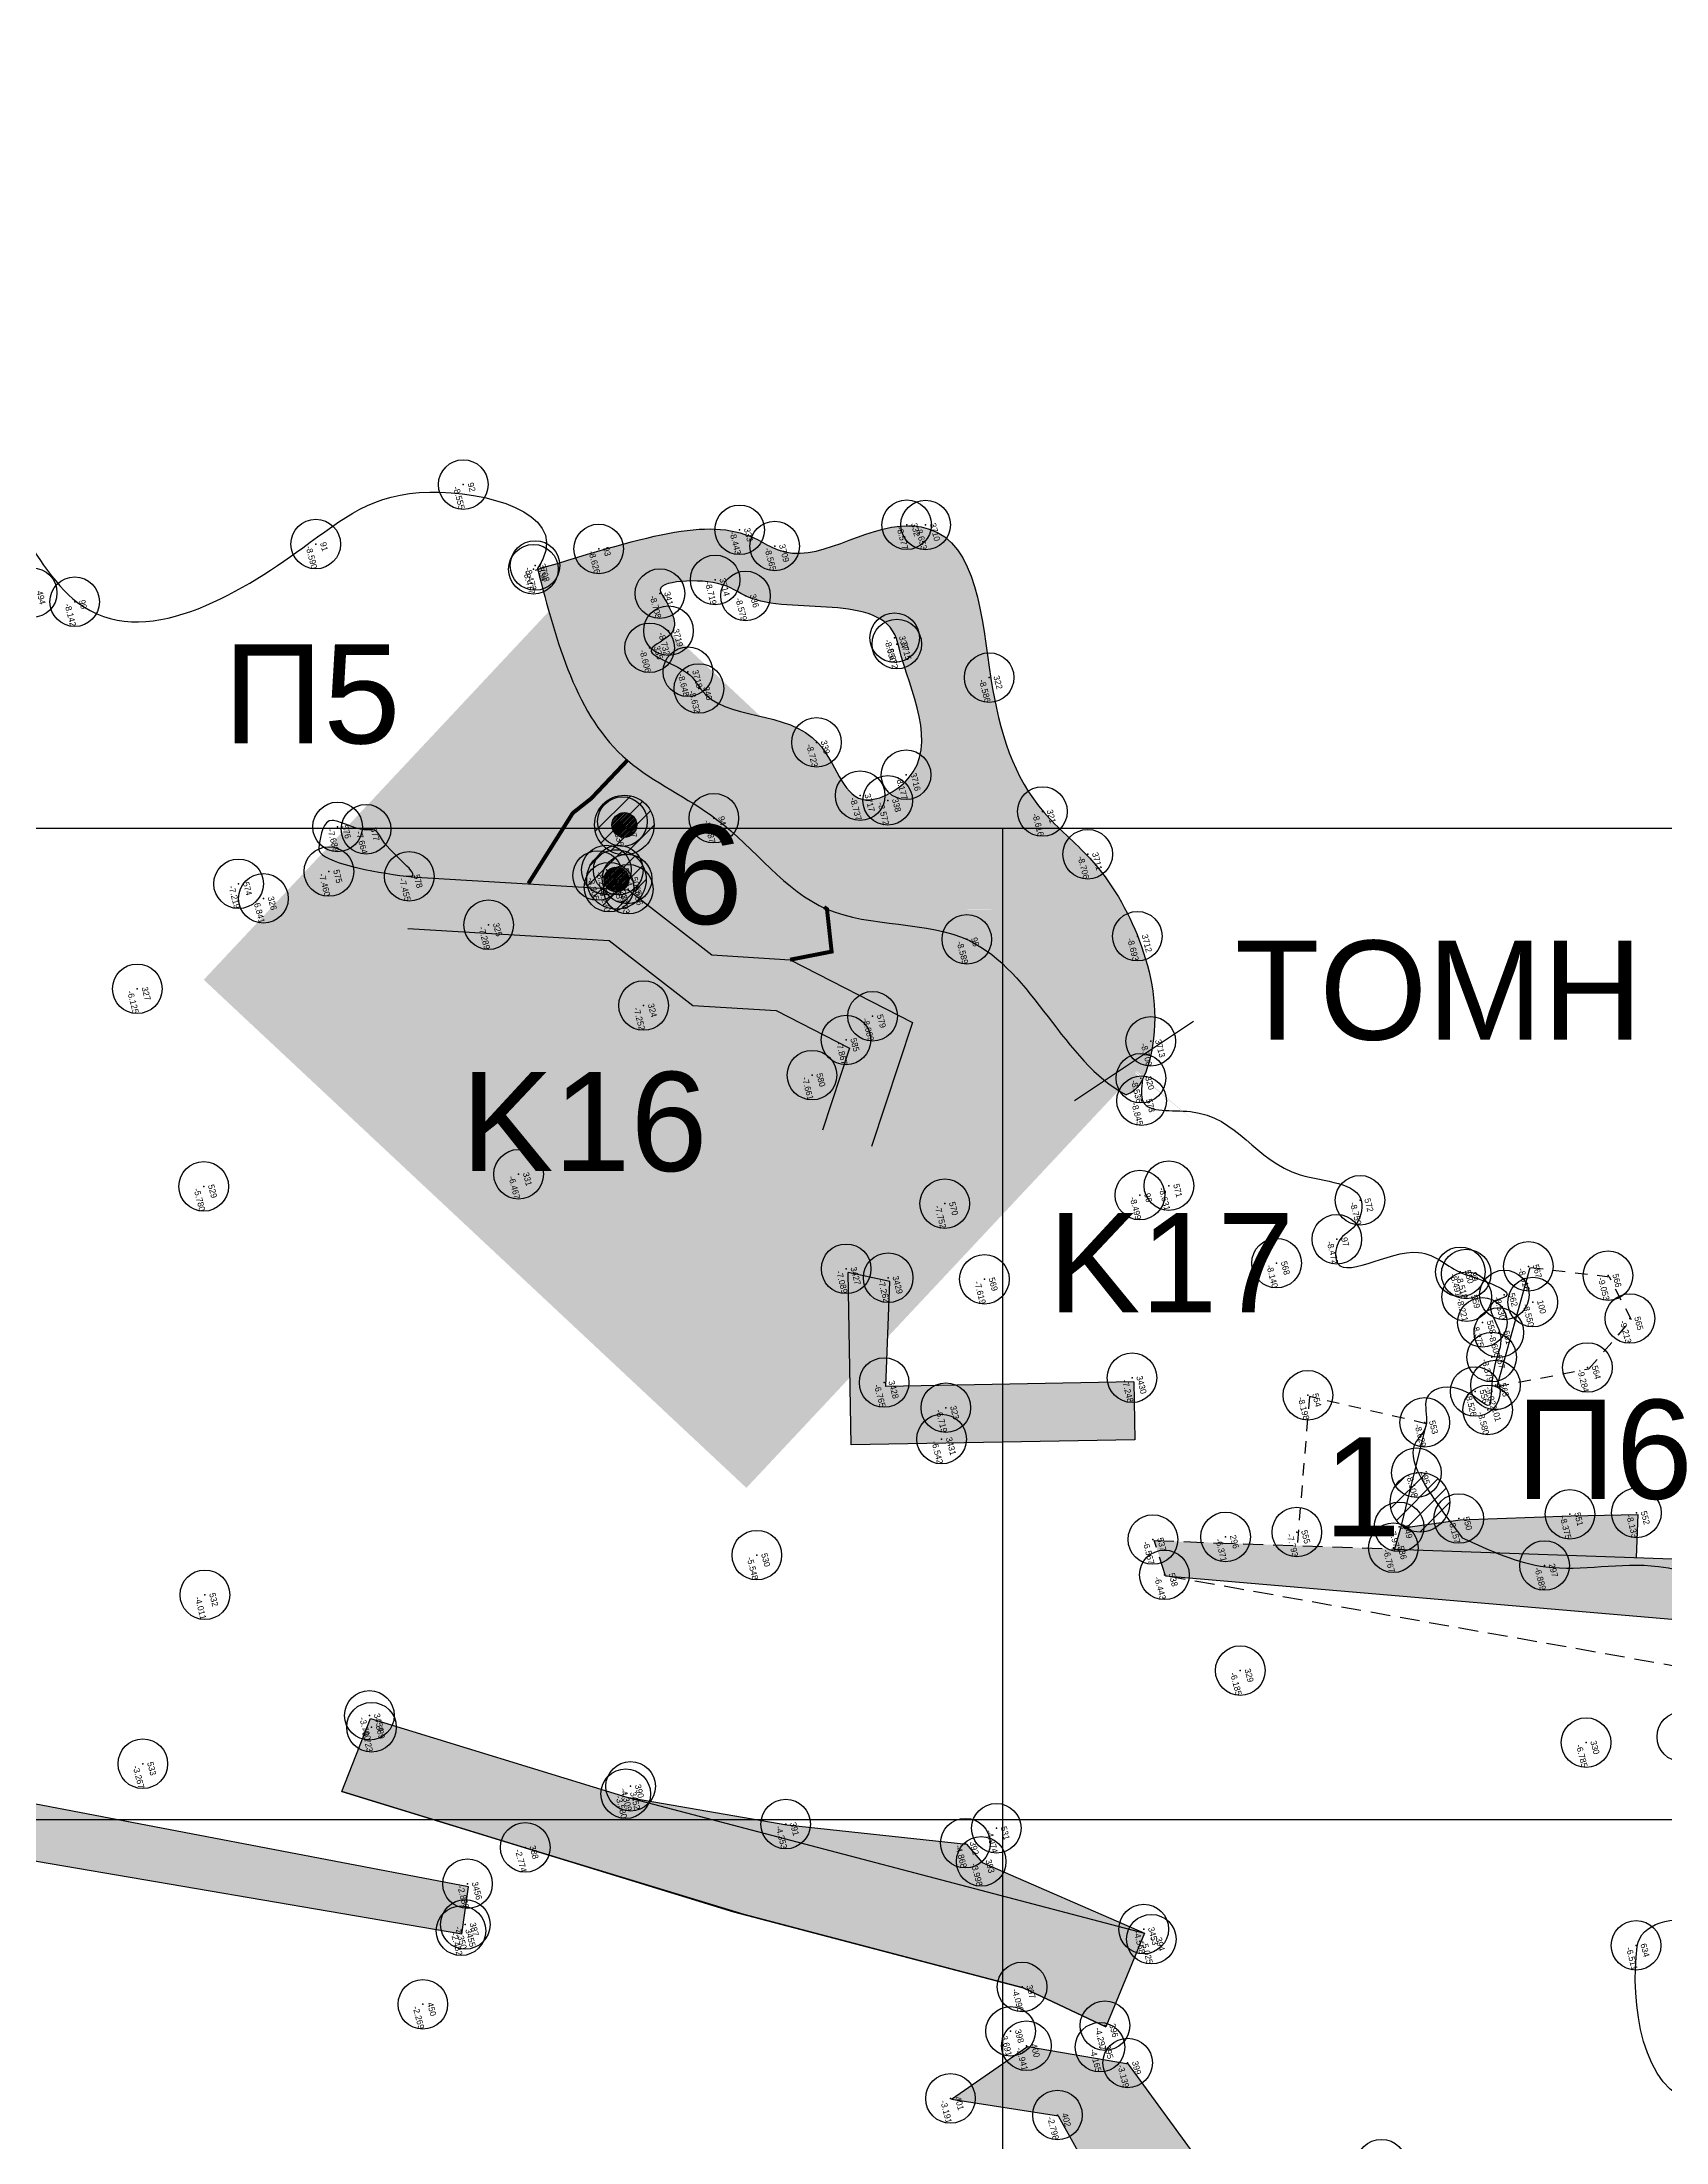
# Model space of a CAD drawing. Header units: millimetres. Extents: x 979 to 714242, y 976 to 4055134.
# Drawn here: x 714109.29 to 714125.66, y 4054859.59 to 4054880.76 of the extents above; entities that cross this region are included whole.
import ezdxf

# ---------------------------------------------------------------- set-up
doc = ezdxf.new("R2010")
doc.units = ezdxf.units.MM
doc.header["$LTSCALE"] = 0.5
doc.header["$MEASUREMENT"] = 0
doc.header["$PDMODE"] = 32
doc.header["$PDSIZE"] = 0.5
doc.linetypes.add('DASHED', pattern=[0.75, 0.5, -0.25])
for name, color, linetype in [('__L_11', 1, 'Continuous'), ('__toixeia_pyrg', 5, 'Continuous'), ('AKTOGRAMMI', 255, 'Continuous'), ('apolaxevmenoi_11', 255, 'Continuous'), ('Endeixeis', 61, 'Continuous'), ('grammes_12', 3, 'Continuous'), ('hatch_proistorikon', 1, 'Continuous'), ('kanabos', 7, 'Continuous'), ('kanabos_10_10', 254, 'Continuous'), ('onoma_kataskevon', 1, 'Continuous'), ('RR_IPS', 4, 'Continuous'), ('TAX-DESC', 45, 'Continuous'), ('TAX-H', 192, 'Continuous'), ('TAX-KOD', 7, 'Continuous'), ('TAX-SHM', 7, 'Continuous')]:
    doc.layers.add(name, color=color, linetype=linetype)
doc.layers.add('ANASKAFES', color=43, linetype='Continuous', transparency=0.6)
doc.layers.add('evrimata', color=7, linetype='Continuous', true_color=0xf96b06)
doc.styles.add('gr-sdtopo1', font='gr-sdtopo1.shx', dxfattribs={"bigfont": 'BigFgrsdto1.shx'})
doc.styles.get("Standard").update_dxf_attribs({"font": 'arial.ttf'})
pattern_1 = [(45, (0.01584481925237924, -0.03204990131780505), (-0.08838834764831843, 0.08838834764831845), [])]

# ---------------------------------------------------------------- blocks, each defined once
blk = doc.blocks.new('kanabos')
at = {"layer": 'kanabos'}
blk.add_line((713988.0959999999, 4054862.798), (714188.096, 4054862.798), dxfattribs=at)
blk = doc.blocks.new('kanabos 10_10')
at = {"layer": 'kanabos_10_10'}
for p, q in [((714253.2585729598, 4054872.869), (714303.2585729593, 4054872.868999999)), ((714283.2585729603, 4054872.869), (714283.2585729603, 4054802.869)), ((714253.2585729603, 4054862.869), (714313.2585729589, 4054862.868999999))]:
    blk.add_line(p, q, dxfattribs=at)
blk = doc.blocks.new('blk_SHMEIO_3-Lay')
at = {"layer": 'TAX-SHM'}
blk.add_point((0, 0), dxfattribs=at)
at = {"layer": 'TAX-DESC', "style": 'gr-sdtopo1'}
blk.add_attdef('DESC', (1.115307688236918, -0.3373385483951488), '', height=0.5, dxfattribs=at)
at = {"layer": 'TAX-H', "style": 'gr-sdtopo1'}
blk.add_attdef('H', (0, -1.7), '', height=1, dxfattribs=at)
at = {"layer": 'TAX-KOD', "style": 'gr-sdtopo1'}
blk.add_attdef('KOD', (0, 0.7000000000000002), '', height=1, dxfattribs=at)
blk = doc.blocks.new('ENDEIX')
at = {"layer": 'Endeixeis'}
h = blk.add_hatch(color=256, dxfattribs=at)
h.dxf.hatch_style = 1
h.paths.add_polyline_path([(714068.8680964765, 4054792.634688446, 1), (714069.2514341992, 4054792.634688446, 1)])
blk.add_line((714069.0926841365, 4054792.636845701), (714067.6502422353, 4054792.576802094), dxfattribs=at)

msp = doc.modelspace()

# ---------------------------------------------------------------- hatches: boundary and pattern name
at = {"layer": 'ANASKAFES'}
h = msp.add_hatch(color=256, dxfattribs=at)
h.dxf.hatch_style = 1
h.paths.add_polyline_path([(714114.868903163, 4054875.522739533), (714110.9202848562, 4054871.306668561), (714116.3916340849, 4054866.182402421), (714120.3402523916, 4054870.398473393)])
at = {"layer": 'evrimata', "linetype": 'Continuous', "ltscale": 0.5}
h = msp.add_hatch(dxfattribs=at)
h.set_pattern_fill('ANSI31', color=256)
h.set_pattern_definition(pattern_1)
h.paths.add_polyline_path([(714115.4612196235, 4054872.868008913, 1), (714114.8612196234, 4054872.868008913, 1)])
h = msp.add_hatch(dxfattribs=at)
h.set_pattern_fill('ANSI31', color=256)
h.set_pattern_definition([(45, (-0.06402783398516476, -0.582171028945595), (-0.08838834764831843, 0.08838834764831845), [])])
h.paths.add_polyline_path([(714115.3813469702, 4054872.317887785, 1), (714114.7813469701, 4054872.317887785, 1)])
h = msp.add_hatch(dxfattribs=at)
h.set_pattern_fill('ANSI31', color=256)
h.set_pattern_definition(pattern_1)
h.paths.add_polyline_path([(714123.483341395, 4054866.036874274, 1), (714122.883341395, 4054866.036874274, 1)])
at = {"layer": 'hatch_proistorikon'}
h = msp.add_hatch(color=1, dxfattribs=at)
h.dxf.hatch_style = 1
edge = h.paths.add_edge_path()
edge.add_spline(control_points=[(714120.3862570958, 4054870.303234049), (714120.4315655113, 4054870.391919775), (714120.5683525453, 4054870.903187221), (714120.4191128812, 4054871.689403683), (714119.9618910814, 4054872.485650925), (714119.1459038925, 4054873.147185328), (714118.7875103282, 4054874.303403551), (714118.7217321276, 4054875.791792071), (714117.6351827848, 4054875.95234166), (714117.0303624022, 4054875.418664671), (714116.1151156274, 4054876.002766768), (714115.4907528595, 4054875.813316634), (714114.2857973204, 4054875.445155032)], knot_values=[0.009250000346623821, 0.009250000346623821, 0.009250000346623821, 0.00925000039011259, 0.3643584443199739, 1.434039238193739, 2.399337640040378, 3.051089354944621, 4.503784091658694, 6.143546007352713, 6.34149878474565, 7.689969704648813, 7.903817975972395, 9.477350117939016, 9.477350117939016, 9.477350117939016, 9.477350117939016], degree=3, periodic=0)
edge.add_spline(control_points=[(714114.2857973205, 4054875.445155032), (714114.4798718292, 4054874.703695754), (714114.6748965028, 4054873.963114312), (714115.1918448191, 4054873.519950099)], knot_values=[0.006299866272945713, 0.006299866272945713, 0.006299866272945713, 0.006299866272945713, 2.13444597098166, 2.13444597098166, 2.13444597098166, 2.134445971030825], degree=3, periodic=0)
edge.add_spline(control_points=[(714115.1918448191, 4054873.519950099), (714115.4537876399, 4054873.295394412), (714116.2568997694, 4054872.950021036), (714116.7775617078, 4054872.200696588), (714117.2038448193, 4054872.018950099)], knot_values=[2.13444597098166, 2.13444597098166, 2.13444597098166, 2.134445971030825, 3.21279863382078, 4.647627596320921, 4.647627596328029, 4.647627596328029, 4.647627596328029], degree=3, periodic=0)
edge.add_spline(control_points=[(714117.2038448193, 4054872.018950099), (714117.6409399795, 4054871.832593875), (714119.0693331249, 4054872.01301109), (714119.5888652813, 4054870.475425476), (714120.219516239, 4054870.147526965)], knot_values=[4.647627596320921, 4.647627596328029, 4.647627596328029, 4.647627596328029, 6.118848900164544, 8.316740908805139, 8.316740908805139, 8.316740908805139, 8.316740908805139], degree=3, periodic=0)
edge.add_spline(control_points=[(714120.2195162391, 4054870.147526965), (714120.2850252975, 4054870.16513563), (714120.34118977, 4054870.215020227), (714120.3862570958, 4054870.303234049)], knot_values=[9.477350117895526, 9.477350117895526, 9.477350117895526, 9.477350117895526, 9.830569001215105, 9.830569001215105, 9.830569001215105, 9.830569001258594], degree=3, periodic=0)
edge = h.paths.add_edge_path(flags=16)
edge.add_spline(control_points=[(714115.5601360904, 4054875.172120278), (714115.552556328, 4054875.179459434), (714115.4022437162, 4054875.325000627), (714116.114255163, 4054875.376565506), (714116.6484750524, 4054874.922949363), (714117.7967444472, 4054875.231337317), (714118.0224410398, 4054874.251348215), (714118.4387173458, 4054873.481594723), (714117.4105801496, 4054872.940862526), (714117.1562660906, 4054874.101860273), (714116.0853314104, 4054873.896684532), (714115.8059568434, 4054874.471554626), (714115.2322569231, 4054874.600723297), (714115.7719059522, 4054874.807635447), (714115.6288098979, 4054875.044870503), (714115.5389467193, 4054875.193852222)], knot_values=[0, 0, 0, 0, 0.03035237768231805, 0.6019113708844759, 0.933277616183351, 2.493588482662293, 2.589258502193247, 3.911226731384796, 4.420539995179629, 5.138275991164948, 6.441839185042112, 6.62012176869257, 7.092652577983872, 7.33591349919376, 7.746565737376219, 7.746565737376219, 7.746565737376219, 7.746565737376219], degree=3, periodic=0)
h = msp.add_hatch(color=1, dxfattribs=at)
h.dxf.hatch_style = 1
h.paths.add_polyline_path([(714115.1998448193, 4054872.213950098), (714113.0097035071, 4054872.343379669), (714112.9789999122, 4054871.823829067), (714115.0075710625, 4054871.703947719), (714115.8501808771, 4054871.047251814), (714116.6914423746, 4054870.996072407), (714117.4311416693, 4054870.616924026), (714117.1585450877, 4054869.78987129), (714117.6528448192, 4054869.626950099), (714118.0648448193, 4054870.876950099), (714116.8318448192, 4054871.508950099), (714116.0428448193, 4054871.556950099)])
h = msp.add_hatch(color=1, dxfattribs=at)
h.dxf.hatch_style = 1
h.paths.add_polyline_path([(714120.297414093, 4054867.251171781), (714117.7981143395, 4054867.206610124), (714117.8390712216, 4054868.263448585), (714117.4160981606, 4054868.35351406), (714117.4470538207, 4054866.61732473), (714120.307805945, 4054866.66833096)])
h = msp.add_hatch(color=1, dxfattribs=at)
h.dxf.hatch_style = 1
edge = h.paths.add_edge_path()
edge.add_line((714125.3623448524, 4054865.479917431), (714125.3776677519, 4054865.91530177))
edge.add_line((714125.3776677519, 4054865.91530177), (714124.7086365316, 4054865.901765654))
edge.add_line((714124.7086365316, 4054865.901765654), (714123.5865429406, 4054865.860220823))
edge.add_line((714123.5865429406, 4054865.860220823), (714123.483542539, 4054865.845858928))
edge.add_spline(control_points=[(714123.4835425391, 4054865.845858928), (714123.5278425873, 4054865.785774406), (714123.5709726892, 4054865.728855568), (714123.609414436, 4054865.678688166)], knot_values=[8.225585127008308, 8.225585127008308, 8.225585127008308, 8.225585127008308, 8.310584275713543, 8.310584275713543, 8.310584275713543, 8.310584275713543], degree=3, periodic=0)
edge.add_spline(control_points=[(714123.6088448192, 4054865.678950099), (714123.7213801333, 4054865.627201826), (714123.8339154475, 4054865.575453553), (714123.9470868799, 4054865.529725964)], knot_values=[0, 0, 0, 0, 0.3614830652814297, 0.3614830652814297, 0.3614830652814297, 0.3614830652814297], degree=3, periodic=0)
edge.add_line((714123.9470868781, 4054865.529725965), (714125.3623448524, 4054865.479917431))
edge = h.paths.add_edge_path()
edge.add_spline(control_points=[(714123.9470868799, 4054865.529725964), (714123.8339154475, 4054865.575453553), (714123.7213801333, 4054865.627201826), (714123.6088448192, 4054865.678950099)], knot_values=[0, 0, 0, 0, 0.3614830652814297, 0.3614830652814297, 0.3614830652814297, 0.3614830652814297], degree=3, periodic=0)
edge.add_spline(control_points=[(714123.609414436, 4054865.678688166), (714123.5709726892, 4054865.728855568), (714123.5278425873, 4054865.785774406), (714123.4835425391, 4054865.845858928)], knot_values=[8.22558512700831, 8.22558512700831, 8.22558512700831, 8.22558512700831, 8.310584275713545, 8.310584275713545, 8.310584275713545, 8.310584275713545], degree=3, periodic=0)
edge.add_line((714123.483542539, 4054865.845858928), (714122.9863583872, 4054865.776533895))
edge.add_line((714122.9863583872, 4054865.776533895), (714122.925896839, 4054865.565665687))
edge.add_line((714122.925896839, 4054865.565665687), (714123.9470868781, 4054865.529725965))
h = msp.add_hatch(color=1, dxfattribs=at)
h.dxf.hatch_style = 1
edge = h.paths.add_edge_path()
edge.add_spline(control_points=[(714127.6012047603, 4054865.401123084), (714127.4571317177, 4054865.275330791), (714126.8801712561, 4054864.851814321), (714125.731211226, 4054865.576831267), (714124.6390378777, 4054865.292600187), (714124.113186653, 4054865.462612364), (714123.9470868799, 4054865.529725964)], knot_values=[0.3614830652814298, 0.3614830652814298, 0.3614830652814298, 0.3614830652814298, 0.9066121389797548, 2.49443115170901, 3.629777306157055, 4.160319810176651, 4.160319810176651, 4.160319810176651, 4.160319810176651], degree=3, periodic=0)
edge.add_line((714123.947086878, 4054865.529725965), (714122.925896839, 4054865.565665687))
edge.add_line((714122.925896839, 4054865.565665687), (714120.502077691, 4054865.650969482))
edge.add_line((714120.502077691, 4054865.650969482), (714120.6182984425, 4054865.294714326))
edge.add_line((714120.6182984425, 4054865.294714326), (714129.2054383738, 4054864.560000163))
edge.add_line((714129.2054383738, 4054864.560000163), (714129.035300134, 4054865.350651587))
edge.add_line((714129.035300134, 4054865.350651587), (714127.6012047596, 4054865.401123084))
edge = h.paths.add_edge_path(flags=16)
edge.add_spline(control_points=[(714123.9470868799, 4054865.529725964), (714124.113186653, 4054865.462612364), (714124.6390378777, 4054865.292600187), (714125.731211226, 4054865.576831267), (714126.8801712561, 4054864.851814321), (714127.4571317177, 4054865.275330791), (714127.6012047603, 4054865.401123084)], knot_values=[0.3614830652814297, 0.3614830652814297, 0.3614830652814297, 0.3614830652814297, 0.8920255693010255, 2.02737172374907, 3.615190736478326, 4.160319810176651, 4.160319810176651, 4.160319810176651, 4.160319810176651], degree=3, periodic=0)
edge.add_line((714127.6012047596, 4054865.401123084), (714123.947086878, 4054865.529725965))
h = msp.add_hatch(color=1, dxfattribs=at)
h.dxf.hatch_style = 1
h.paths.add_polyline_path([(714102.5989511923, 4054864.260214081), (714102.6232821203, 4054863.538353981), (714113.5226598963, 4054861.683638613), (714113.5890360688, 4054862.158330306)])
h = msp.add_hatch(color=1, dxfattribs=at)
h.dxf.hatch_style = 1
h.paths.add_polyline_path([(714112.3107497543, 4054863.12225236), (714112.6026408985, 4054863.857620913), (714115.1853979378, 4054863.063394825), (714116.7987935261, 4054862.783065824), (714118.6103734468, 4054862.589101417), (714118.7689726414, 4054862.405753945), (714120.4067040043, 4054861.690757974), (714120.0163483189, 4054860.748020577), (714119.1812036844, 4054861.139848906), (714116.368162892, 4054861.879373349), (714114.1722768536, 4054862.549812382)])
h = msp.add_hatch(color=1, dxfattribs=at)
h.dxf.hatch_style = 1
h.paths.add_polyline_path([(714123.9968028202, 4054858.666305906), (714123.9463871687, 4054858.933416861), (714122.8022936006, 4054859.348921262), (714122.2477960667, 4054858.665132929), (714121.025188449, 4054859.302809659), (714120.2455250382, 4054860.37151821), (714119.2249060259, 4054860.54675186), (714118.4587394047, 4054860.014427045), (714119.537377971, 4054859.848066463), (714119.9696855202, 4054859.074118672), (714120.5129974581, 4054858.101442912), (714126.9213232076, 4054856.992550706), (714127.5554639249, 4054858.050517677)])
h.paths.add_polyline_path([(714130.5367960355, 4054856.827991258), (714127.5554639249, 4054858.050517677), (714126.919139478, 4054856.988907486), (714130.2304707986, 4054855.765658989)])
h.paths.add_polyline_path([(714126.486436326, 4054850.726839299), (714126.0675511111, 4054850.779755994), (714126.4431980139, 4054849.246930366), (714126.7039260332, 4054849.57936066)])
h.paths.add_polyline_path([(714126.8430283634, 4054852.368062964), (714126.0331944111, 4054852.444835157), (714125.790954387, 4054850.964361661), (714126.486436326, 4054850.726839299), (714126.4525895754, 4054850.796913527), (714126.7538448344, 4054851.370255719)])
h.paths.add_polyline_path([(714127.8128464079, 4054855.482948349), (714126.5119085717, 4054855.969796114), (714126.0331944111, 4054852.444835157), (714126.8430283634, 4054852.368062964)])
h.paths.add_polyline_path([(714126.919139478, 4054856.988907486), (714126.5119085717, 4054855.969796114), (714127.8128464079, 4054855.482948349), (714128.195049008, 4054856.51757005)])
at = {"layer": 'RR_IPS'}
h = msp.add_hatch(dxfattribs=at)
h.set_pattern_fill('ANSI31', color=1, scale=0.1)
h.set_pattern_definition([(45, (0.01584481925237924, -0.03204990131780505), (-0.008838834764831844, 0.008838834764831846), [])])
h.paths.add_polyline_path([(714115.0362196234, 4054872.868008913, 1), (714115.2862196234, 4054872.868008913, 1)])
h = msp.add_hatch(dxfattribs=at)
h.set_pattern_fill('ANSI31', color=1, scale=0.1)
h.set_pattern_definition([(45, (-0.06402783398516476, -0.582171028945595), (-0.008838834764831844, 0.008838834764831846), [])])
h.paths.add_polyline_path([(714114.9563469702, 4054872.317887785, 1), (714115.2063469702, 4054872.317887785, 1)])

# ---------------------------------------------------------------- linework, layer by layer
at = {"layer": '__L_11', "ltscale": 0.5}
for p, q in [((714124.2901078304, 4054868.40268743), (714123.9564894509, 4054867.206414561)), ((714123.2446640461, 4054866.829971214), (714122.9863583872, 4054865.776533895)), ((714122.9863583872, 4054865.776533895), (714122.925896839, 4054865.565665687)), ((714122.9863583872, 4054865.776533895), (714123.5865429406, 4054865.860220823)), ((714123.5865429406, 4054865.860220823), (714124.7086365316, 4054865.901765654)), ((714124.7086365316, 4054865.901765654), (714125.3776677519, 4054865.91530177)), ((714125.3776677519, 4054865.91530177), (714125.3623448524, 4054865.47991743)), ((714122.925896839, 4054865.565665687), (714129.035300134, 4054865.350651587)), ((714121.025188449, 4054859.302809659), (714120.2455250382, 4054860.37151821)), ((714119.537377971, 4054859.848066463), (714118.4587394047, 4054860.014427045)), ((714119.9696855202, 4054859.074118672), (714119.537377971, 4054859.848066463))]:
    msp.add_line(p, q, dxfattribs=at)
at = {"layer": '__L_11', "linetype": 'DASHED', "ltscale": 0.5}
for p, q in [((714125.0939045993, 4054868.308928407), (714124.2901078304, 4054868.40268743)), ((714125.3149588028, 4054867.87644368), (714125.0939045993, 4054868.308928407)), ((714124.8858788994, 4054867.383381375), (714125.3149588028, 4054867.87644368)), ((714123.9564894509, 4054867.206414561), (714124.8858788994, 4054867.383381375))]:
    msp.add_line(p, q, dxfattribs=at)
at = {"layer": '__L_11', "linetype": 'DASHED', "ltscale": 0.8}
for p, q in [((714120.6182984425, 4054865.294714326), (714120.502077691, 4054865.650969482)), ((714120.502077691, 4054865.650969482), (714122.925896839, 4054865.565665687)), ((714129.3817621359, 4054863.740603924), (714120.6182984425, 4054865.294714326))]:
    msp.add_line(p, q, dxfattribs=at)
at = {"layer": '__L_11', "linetype": 'DASHED', "ltscale": 0.5}
msp.add_lwpolyline([(714123.2446640461, 4054866.829971214), (714122.067259845, 4054867.103548163), (714121.9450330032, 4054865.600186169)], dxfattribs=at)
at = {"layer": '__L_11', "ltscale": 0.5}
msp.add_lwpolyline([(714120.2455250382, 4054860.37151821), (714119.2249060259, 4054860.54675186)], dxfattribs=at)
at = {"layer": 'AKTOGRAMMI', "ltscale": 0.5}
for points, knots in [([(714094.1090830017, 4054880.763756529), (714095.3112093617, 4054880.469044318), (714097.6433865074, 4054879.897289879), (714100.7387977967, 4054879.424963109), (714104.2625001647, 4054878.580668753), (714103.980521929, 4054874.444903605), (714107.1843017819, 4054874.86688125), (714108.5243341009, 4054877.420622477), (714109.5875366139, 4054874.161468667), (714111.8899663251, 4054875.572848239), (714112.8828448192, 4054876.449950099), (714114.6456458506, 4054876.010110095), (714114.284073804, 4054875.451739784), (714114.284073804, 4054875.451739784)], [0, 0, 0, 0, 3.680594652987666, 7.140512860161926, 9.779951057950509, 13.27763086017795, 15.54174746489077, 17.29547977054328, 19.16622748220427, 21.66685880250369, 23.27016788064359, 24.78074194364756, 24.92856160039196, 24.92856160039196, 24.92856160039196, 24.92856160039196]), ([(714120.3862570958, 4054870.303234049), (714120.3754060242, 4054870.216591925), (714120.3413157633, 4054869.944392764), (714121.293614626, 4054870.091224162), (714121.5922831527, 4054869.253873297), (714122.6778013728, 4054869.271431083), (714122.5607853356, 4054868.802539298), (714122.3454887805, 4054868.710841768), (714122.2815850135, 4054868.181584594), (714123.1383873413, 4054868.77524301), (714123.4826688896, 4054868.386437255), (714123.7739765422, 4054868.289900084), (714124.2296174406, 4054868.137812554), (714123.7907340974, 4054868.047649852), (714124.0613388176, 4054867.74396021), (714123.9214510313, 4054867.443273066), (714123.8952032311, 4054867.09620058), (714123.8908422778, 4054866.950700824), (714123.5902686083, 4054867.261581921), (714123.17691075, 4054867.152647716), (714123.3280779343, 4054866.691204729), (714122.8937376409, 4054866.637314006), (714123.4590717114, 4054865.874889032), (714123.609414436, 4054865.678688166)], [0, 0, 0, 0, 0.2270792814304408, 0.713403450566003, 1.989229457507406, 2.665431744069764, 2.919789420761717, 3.138488496923285, 3.331082881195383, 4.166367263960703, 4.649428900537954, 4.723759244468276, 5.151707839200586, 5.295986553887807, 5.621259529239376, 5.879499727420358, 6.264161917161225, 6.496196396984543, 6.870657396655242, 7.210215933559058, 7.464247652224361, 7.978159121805739, 8.310584275713543, 8.310584275713543, 8.310584275713543, 8.310584275713543])]:
    msp.add_open_spline(points, degree=3, knots=knots, dxfattribs=at)
at = {"layer": 'apolaxevmenoi_11', "color": 7, "ltscale": 0.5, "start_tangent": (-0.1339207000867509, -0.9909920514758304), "end_tangent": (-0.1339207000867509, -0.9909920514758304)}
msp.add_spline([(714125.3741319387, 4054861.557299075), (714125.9716864093, 4054859.981987786), (714126.7183716911, 4054860.294354702), (714126.7767216207, 4054860.911228503), (714126.8108134102, 4054861.4101551), (714125.3741319387, 4054861.557299075)], degree=3, dxfattribs=at)
at = {"layer": 'evrimata'}
for centre in [(714115.1612196234, 4054872.868008913), (714115.0813469702, 4054872.317887785), (714123.183341395, 4054866.036874274)]:
    msp.add_circle(centre, 0.3, dxfattribs=at)
at = {"layer": 'grammes_12', "color": 1}
for p, q in [((714120.6182984425, 4054865.294714326), (714129.193829378, 4054864.560993426)), ((714113.5890360688, 4054862.158330306), (714102.5989511923, 4054864.260214081)), ((714113.5226598963, 4054861.683638613), (714102.6232821203, 4054863.538353981)), ((714112.3107497543, 4054863.12225236), (714116.2601387267, 4054861.90777198)), ((714115.1853979378, 4054863.063394825), (714120.406704007, 4054861.690757973)), ((714113.5226598963, 4054861.683638613), (714113.5890360688, 4054862.158330306)), ((714116.2601387267, 4054861.90777198), (714119.1812036844, 4054861.139848906)), ((714119.2249060259, 4054860.54675186), (714118.4587394047, 4054860.014427045))]:
    msp.add_line(p, q, dxfattribs=at)
at = {"layer": 'grammes_12'}
for p, q in [((714112.6026408985, 4054863.857620913), (714115.1853979378, 4054863.063394825)), ((714119.1812036844, 4054861.139848906), (714120.0163483189, 4054860.748020577))]:
    msp.add_line(p, q, dxfattribs=at)
at = {"layer": 'grammes_12', "color": 1, "lineweight": 30, "const_width": 0.04}
for points in [[(714115.1918448192, 4054873.519950099), (714114.8268448192, 4054873.134950099), (714114.6408448193, 4054872.987950099), (714114.193866791, 4054872.277835611)], [(714117.1753042823, 4054872.040893895), (714117.2038448192, 4054872.018950099), (714117.2508448192, 4054871.590950099), (714116.8318448192, 4054871.508950099)]]:
    msp.add_lwpolyline(points, dxfattribs=at)
at = {"layer": 'grammes_12', "color": 6}
msp.add_lwpolyline([(714114.8268448192, 4054873.134950099), (714114.6408448193, 4054872.987950099)], dxfattribs=at)
at = {"layer": 'grammes_12', "color": 1}
for points in [[(714113.0097035071, 4054872.343379669), (714115.1998448193, 4054872.213950098), (714116.0428448193, 4054871.556950099), (714116.8318448192, 4054871.508950099), (714118.0648448193, 4054870.876950099), (714118.0648448193, 4054870.876950099), (714117.6528448192, 4054869.626950099)], [(714112.9789999122, 4054871.823829067), (714115.0075710625, 4054871.703947719), (714115.8501808771, 4054871.047251814), (714116.6914423746, 4054870.996072407), (714117.4311416693, 4054870.616924026), (714117.1585450877, 4054869.78987129)], [(714120.3078059448, 4054866.66833096), (714117.4470538207, 4054866.61732473), (714117.4160981606, 4054868.35351406)], [(714117.8390712218, 4054868.263448585), (714117.4160981607, 4054868.35351406)], [(714120.2974140929, 4054867.251171781), (714117.7981143395, 4054867.206610124), (714117.8390712216, 4054868.263448585)], [(714120.297414093, 4054867.251171781), (714120.307805945, 4054866.66833096)], [(714112.3107497543, 4054863.12225236), (714112.6026408985, 4054863.857620913), (714115.1853979378, 4054863.063394825), (714116.7987935261, 4054862.783065824), (714118.6103734468, 4054862.589101417), (714118.7689726414, 4054862.405753945), (714120.4067040043, 4054861.690757974), (714120.0163483189, 4054860.748020577), (714119.1812036844, 4054861.139848906), (714116.368162892, 4054861.879373349), (714114.1722768536, 4054862.549812382), (714112.3107497543, 4054863.12225236)]]:
    msp.add_lwpolyline(points, dxfattribs=at)
for points, knots in [([(714114.264479295, 4054875.438641488), (714115.4842877403, 4054875.81134177), (714116.1124158716, 4054876.004489727), (714117.0303624022, 4054875.418664671), (714117.6351827848, 4054875.95234166), (714118.7217321276, 4054875.791792071), (714118.7875103282, 4054874.303403551), (714119.1459038925, 4054873.147185328), (714119.9618910814, 4054872.485650925), (714120.4191128812, 4054871.689403683), (714120.5683525453, 4054870.903187221), (714120.397654697, 4054870.265171683), (714120.2850252975, 4054870.16513563), (714120.2195162391, 4054870.147526965)], [0, 0, 0, 0, 1.582782142313246, 1.796630413636827, 3.14510133353999, 3.343054110932928, 4.982816026626946, 6.43551076334102, 7.087262478245262, 8.052560880091901, 9.122241673965666, 9.477350117895528, 9.830569001258596, 9.830569001258596, 9.830569001258596, 9.830569001258596]), ([(714114.284073804, 4054875.451739784), (714114.4787200027, 4054874.708082988), (714114.7717042473, 4054873.588720134), (714116.2568997694, 4054872.950021036), (714117.0823581967, 4054871.762040631), (714119.0693331249, 4054872.01301109), (714119.5888652813, 4054870.475425476), (714120.219516239, 4054870.147526965)], [0, 0, 0, 0, 2.134445971030825, 3.21279863382078, 4.647627596320921, 6.118848900164544, 8.316740908805139, 8.316740908805139, 8.316740908805139, 8.316740908805139])]:
    msp.add_open_spline(points, degree=3, knots=knots, dxfattribs=at)
msp.add_spline([(714115.5389467193, 4054875.193852222), (714115.6285564908, 4054874.793096249), (714115.4347478796, 4054874.64607891), (714115.823662359, 4054874.377693192), (714115.931851749, 4054874.235990209), (714117.1166651405, 4054873.692396401), (714117.5586699496, 4054873.126908374), (714118.0232017295, 4054873.33573899), (714117.9304062239, 4054874.654446309), (714117.9049739067, 4054874.746674016), (714116.4028943243, 4054875.168961747), (714116.0999445587, 4054875.303219067), (714115.5389467193, 4054875.193852222), (714115.5601360904, 4054875.172120278)], degree=3, dxfattribs=at)
at = {"layer": 'grammes_12', "color": 7}
msp.add_open_spline([(714112.0809205953, 4054872.639479463), (714112.1018740678, 4054872.776939539), (714112.1268104491, 4054872.940528502), (714112.361061716, 4054872.88133854), (714112.4825909461, 4054872.805661313), (714112.6679023386, 4054872.826666057), (714112.7501378321, 4054872.605217885), (714113.1734104791, 4054872.322867361), (714112.5963758042, 4054872.398928618), (714112.0571006131, 4054872.504608165), (714112.0809205953, 4054872.639479463)], degree=3, knots=[0, 0, 0, 0, 0.3054010925987101, 0.3634527937114782, 0.6779470855813581, 0.7420944460363431, 0.872052131518958, 1.337057868335324, 1.446730129616787, 2.312993599220506, 2.312993599220506, 2.312993599220506, 2.312993599220506], dxfattribs=at)
at = {"layer": 'grammes_12'}
msp.add_open_spline([(714123.6088448192, 4054865.678950099), (714123.8865462866, 4054865.551251773), (714124.5176987132, 4054865.26102245), (714125.731211226, 4054865.576831267), (714126.9621750885, 4054864.800068249), (714127.5812602893, 4054865.378689248), (714127.7849158398, 4054865.569033611)], degree=3, knots=[0, 0, 0, 0, 0.8920255693010255, 2.02737172374907, 3.615190736478326, 4.393585237954674, 4.393585237954674, 4.393585237954674, 4.393585237954674], dxfattribs=at)
at = {"layer": 'RR_IPS', "color": 1}
for centre in [(714115.1612196234, 4054872.868008913), (714115.0813469702, 4054872.317887785)]:
    msp.add_circle(centre, 0.125, dxfattribs=at)

# ---------------------------------------------------------------- block references
at = {"layer": '__toixeia_pyrg', "color": 2}
msp.add_blockref('kanabos 10_10', (-164.2847281411523, -0.03204990131780505), dxfattribs=at)
at = {"layer": 'Endeixeis', "rotation": 211.2791646862182}
msp.add_blockref('ENDEIX', (-780885.0242367508, 7891039.907800755), dxfattribs=at)
at = {"layer": 'kanabos'}
msp.add_blockref('kanabos', (0.8778448193334043, 0.03895009867846966), dxfattribs=at)
at = {"layer": 'TAX-SHM', "xscale": 0.062475, "yscale": 0.062475, "zscale": 0.062475, "rotation": 284.5704941548227}
for p, values in [((714113.5366693628, 4054876.300776763), {'KOD': '92', 'H': '-8.555'}), ((714118.0074216858, 4054875.895452614), {'KOD': '332', 'H': '-8.577'}), ((714118.1980825835, 4054875.893349732), {'KOD': '3710', 'H': '-8.653'}), ((714112.0498807812, 4054875.700436262), {'KOD': '91', 'H': '-8.590'}), ((714116.3231749064, 4054875.844093225), {'KOD': '333', 'H': '-8.443'}), ((714116.6766324327, 4054875.680759894), {'KOD': '3709', 'H': '-8.565'}), ((714114.2602765863, 4054875.484565034), {'KOD': '3708', 'H': '-8.473'}), ((714114.9019537442, 4054875.651356594), {'KOD': '93', 'H': '-8.626'}), ((714114.2443824569, 4054875.446337077), {'KOD': '334', 'H': '-8.477'}), ((714116.0763666951, 4054875.338751057), {'KOD': '3714', 'H': '-8.719'}), ((714109.1902237725, 4054875.210265079), {'KOD': '494', 'H': '-8.541'}), ((714109.6189245139, 4054875.119184488), {'KOD': '90', 'H': '-8.142'}), ((714115.5190661978, 4054875.201124187), {'KOD': '341', 'H': '-8.708'}), ((714116.3827494797, 4054875.177646775), {'KOD': '336', 'H': '-8.579'}), ((714115.605991065, 4054874.826958357), {'KOD': '3719', 'H': '-8.732'}), ((714115.4152607541, 4054874.654427351), {'KOD': '335', 'H': '-8.606'}), ((714117.8860988799, 4054874.75629469), {'KOD': '337', 'H': '-8.650'}), ((714117.9080449007, 4054874.691739502), {'KOD': '3715', 'H': '-8.672'}), ((714115.8014643085, 4054874.412814408), {'KOD': '3718', 'H': '-8.648'}), ((714115.912423891, 4054874.244309301), {'KOD': '340', 'H': '-8.632'}), ((714118.8389327228, 4054874.354063827), {'KOD': '322', 'H': '-8.586'}), ((714117.098203457, 4054873.701148348), {'KOD': '339', 'H': '-8.723'}), ((714118.0015864405, 4054873.373888229), {'KOD': '3716', 'H': '-8.177'}), ((714117.538585851, 4054873.163649187), {'KOD': '3717', 'H': '-8.737'}), ((714116.0633579385, 4054872.93620995), {'KOD': '94', 'H': '-8.387'}), ((714117.8165026694, 4054873.116033623), {'KOD': '338', 'H': '-8.572'}), ((714119.3759090686, 4054873.003722979), {'KOD': '321', 'H': '-8.616'}), ((714112.2695460403, 4054872.847958712), {'KOD': '576', 'H': '-7.689'}), ((714112.556697451, 4054872.824441328), {'KOD': '577', 'H': '-7.664'}), ((714115.1412725085, 4054872.902144428), {'KOD': '3707', 'H': '-8.336'}), ((714119.8330030064, 4054872.572857417), {'KOD': '3711', 'H': '-8.706'}), ((714112.1818127627, 4054872.398430213), {'KOD': '575', 'H': '-7.460'}), ((714112.9921286716, 4054872.349715457), {'KOD': '578', 'H': '-7.455'}), ((714114.892158357, 4054872.357973371), {'KOD': '5052', 'H': '-8.305'}), ((714114.9799241321, 4054872.413849741), {'KOD': '5053', 'H': '-8.232'}), ((714115.0990243009, 4054872.4127774), {'KOD': '5054', 'H': '-8.250'}), ((714115.1883872235, 4054872.323383507), {'KOD': '5055', 'H': '-8.230'}), ((714111.2717224932, 4054872.274491915), {'KOD': '574', 'H': '-7.219'}), ((714111.5217015087, 4054872.127657001), {'KOD': '326', 'H': '-6.841'}), ((714115.0062763835, 4054872.240917503), {'KOD': '5057', 'H': '-8.230'}), ((714115.2007492906, 4054872.220174112), {'KOD': '5056', 'H': '-8.203'}), ((714113.7927184426, 4054871.861416351), {'KOD': '325', 'H': '-7.289'}), ((714118.613723163, 4054871.714516771), {'KOD': '95', 'H': '-8.589'}), ((714120.3330812566, 4054871.746072231), {'KOD': '3712', 'H': '-8.693'}), ((714110.2502912474, 4054871.215470097), {'KOD': '327', 'H': '-6.125'}), ((714115.354789149, 4054871.047201938), {'KOD': '324', 'H': '-7.252'}), ((714117.6633871854, 4054870.938481637), {'KOD': '579', 'H': '-8.089'}), ((714117.3959042327, 4054870.699504923), {'KOD': '585', 'H': '-7.867'}), ((714120.468120411, 4054870.685949396), {'KOD': '3713', 'H': '-8.700'}), ((714117.0530978176, 4054870.344858956), {'KOD': '580', 'H': '-7.661'}), ((714120.3694751468, 4054870.314176465), {'KOD': '320', 'H': '-8.536'}), ((714120.3757125512, 4054870.087453959), {'KOD': '573', 'H': '-8.845'}), ((714114.0943801245, 4054869.345387291), {'KOD': '331', 'H': '-6.467'}), ((714110.9201079025, 4054869.22289296), {'KOD': '529', 'H': '-5.780'}), ((714120.3586363941, 4054869.135543562), {'KOD': '96', 'H': '-8.499'}), ((714120.6512346435, 4054869.230196952), {'KOD': '571', 'H': '-8.631'}), ((714118.3911830932, 4054869.048799623), {'KOD': '570', 'H': '-7.752'}), ((714122.5781790684, 4054869.083233743), {'KOD': '572', 'H': '-8.759'}), ((714122.3446372971, 4054868.689829065), {'KOD': '97', 'H': '-8.472'}), ((714117.3975351062, 4054868.391693332), {'KOD': '3427', 'H': '-7.089'}), ((714117.8208935116, 4054868.301290564), {'KOD': '3429', 'H': '-7.262'}), ((714118.7909797216, 4054868.285839167), {'KOD': '569', 'H': '-7.619'}), ((714121.7366355611, 4054868.44913239), {'KOD': '568', 'H': '-8.140'}), ((714123.5892937761, 4054868.361385388), {'KOD': '560', 'H': '-8.491'}), ((714123.6486779521, 4054868.33962488), {'KOD': '99', 'H': '-8.518'}), ((714124.2754254639, 4054868.416777689), {'KOD': '567', 'H': '-8.616'}), ((714125.0788862552, 4054868.322885424), {'KOD': '566', 'H': '-9.053'}), ((714123.6544506601, 4054868.110715126), {'KOD': '559', 'H': '-8.221'}), ((714124.0331414104, 4054868.128556529), {'KOD': '562', 'H': '-8.530'}), ((714124.3195347516, 4054868.056280295), {'KOD': '100', 'H': '-8.550'}), ((714123.8116082242, 4054867.851928534), {'KOD': '558', 'H': '-8.375'}), ((714125.2997539788, 4054867.890544761), {'KOD': '565', 'H': '-9.213'}), ((714123.9779895484, 4054867.748457499), {'KOD': '561', 'H': '-8.600'}), ((714123.9058320061, 4054867.501357744), {'KOD': '557', 'H': '-8.379'}), ((714117.7802924933, 4054867.245108498), {'KOD': '3428', 'H': '-6.765'}), ((714120.2795230513, 4054867.293395338), {'KOD': '3430', 'H': '-7.248'}), ((714123.9438685016, 4054867.219873774), {'KOD': '563', 'H': '-9.022'}), ((714124.8711701003, 4054867.396847629), {'KOD': '564', 'H': '-9.284'}), ((714118.4021213292, 4054866.991382467), {'KOD': '323', 'H': '-6.719'}), ((714122.0529689053, 4054867.116865444), {'KOD': '554', 'H': '-8.198'}), ((714123.7397698392, 4054867.154423519), {'KOD': '556', 'H': '-8.526'}), ((714123.2306556348, 4054866.843340368), {'KOD': '553', 'H': '-8.629'}), ((714123.8654392296, 4054866.969077345), {'KOD': '101', 'H': '-8.580'}), ((714118.359477838, 4054866.674462078), {'KOD': '3431', 'H': '-6.542'}), ((714123.1466156747, 4054866.335877773), {'KOD': '295', 'H': '-8.108'}), ((714125.3650901271, 4054865.929925679), {'KOD': '552', 'H': '-8.133'}), ((714121.9414054984, 4054865.73743527), {'KOD': '555', 'H': '-7.793'}), ((714122.9724689117, 4054865.78949521), {'KOD': '549', 'H': '-7.973'}), ((714123.573685708, 4054865.873443792), {'KOD': '550', 'H': '-8.157'}), ((714124.6950656949, 4054865.915916422), {'KOD': '551', 'H': '-8.375'}), ((714116.4969628975, 4054865.504272737), {'KOD': '530', 'H': '-5.548'}), ((714120.4897442479, 4054865.661807139), {'KOD': '537', 'H': '-6.567'}), ((714121.2227166509, 4054865.688045584), {'KOD': '296', 'H': '-6.371'}), ((714122.914521392, 4054865.57915243), {'KOD': '536', 'H': '-6.767'}), ((714120.6060920875, 4054865.305621542), {'KOD': '538', 'H': '-6.443'}), ((714124.438655985, 4054865.399812691), {'KOD': '297', 'H': '-6.889'}), ((714110.9315897175, 4054865.104323528), {'KOD': '532', 'H': '-4.011'}), ((714121.3706284906, 4054864.339897933), {'KOD': '329', 'H': '-6.185'}), ((714112.5907843658, 4054863.888630672), {'KOD': '3454', 'H': '-3.760'}), ((714112.6115460661, 4054863.769006461), {'KOD': '389', 'H': '-3.723'}), ((714124.8574522524, 4054863.613727115), {'KOD': '330', 'H': '-6.785'}), ((714125.8227235242, 4054863.672449948), {'KOD': '548', 'H': '-7.019'}), ((714110.3061882472, 4054863.400183569), {'KOD': '533', 'H': '-3.267'}), ((714115.2235054439, 4054863.172929108), {'KOD': '390', 'H': '-4.309'}), ((714115.1747223381, 4054863.098255092), {'KOD': '3452', 'H': '-3.580'}), ((714116.7875980213, 4054862.792163553), {'KOD': '391', 'H': '-4.353'}), ((714118.9114817856, 4054862.750118867), {'KOD': '531', 'H': '-4.974'}), ((714114.1613189345, 4054862.556901657), {'KOD': '388', 'H': '-2.774'}), ((714118.5992718316, 4054862.59973953), {'KOD': '392', 'H': '-4.868'}), ((714118.7586409007, 4054862.415920326), {'KOD': '393', 'H': '-3.998'}), ((714113.579711251, 4054862.190812184), {'KOD': '3456', 'H': '-2.880'}), ((714113.5140426848, 4054861.716022084), {'KOD': '3455', 'H': '-2.482'}), ((714113.5573472185, 4054861.779972983), {'KOD': '387', 'H': '-2.350'}), ((714120.3980685365, 4054861.733402175), {'KOD': '3453', 'H': '-4.568'}), ((714120.4742101771, 4054861.631272598), {'KOD': '394', 'H': '-5.025'}), ((714125.3620969253, 4054861.568917648), {'KOD': '634', 'H': '-6.511'}), ((714119.1713736802, 4054861.150039742), {'KOD': '397', 'H': '-4.090'}), ((714113.1292463453, 4054860.97436598), {'KOD': '450', 'H': '-2.269'}), ((714119.0552446139, 4054860.702429376), {'KOD': '398', 'H': '-3.691'}), ((714120.0064630006, 4054860.759565894), {'KOD': '396', 'H': '-4.297'}), ((714119.2149839457, 4054860.556935919), {'KOD': '400', 'H': '-2.941'}), ((714119.9565866524, 4054860.54202199), {'KOD': '395', 'H': '-4.165'}), ((714120.235541488, 4054860.383087412), {'KOD': '399', 'H': '-3.139'}), ((714118.4491308066, 4054860.025167202), {'KOD': '401', 'H': '-3.191'}), ((714119.5278355698, 4054859.858167101), {'KOD': '402', 'H': '-2.798'}), ((714122.7934881672, 4054859.36277825), {'KOD': '406', 'H': '-2.560'})]:
    msp.add_blockref('blk_SHMEIO_3-Lay', p, dxfattribs=at).add_auto_attribs(values)

# ---------------------------------------------------------------- texts
at = {"layer": 'ANASKAFES', "color": 250, "insert": (714121.3158282021, 4054871.701745429), "char_height": 1, "attachment_point": 1}
msp.add_mtext_dynamic_manual_height_columns('{\\C250;ΤΟΜΗ 1}', width=7.292994190007448, gutter_width=1, heights=[0], dxfattribs=at)
at = {"layer": 'evrimata', "linetype": 'DASHED', "char_height": 1, "attachment_point": 1}
for s, insert in [('6', (714115.5774327263, 4054872.868803075)), ('1', (714122.2119300963, 4054866.693740675))]:
    msp.add_mtext_dynamic_manual_height_columns(s, width=0.6479733262676746, gutter_width=2.463007801990855, heights=[0], dxfattribs=dict(at, insert=insert))
at = {"layer": 'onoma_kataskevon', "char_height": 1, "attachment_point": 1}
for s, insert in [('Π5', (714111.1177229919, 4054874.689824665)), ('K16', (714113.5143595906, 4054870.377785331)), ('K17', (714119.4313871851, 4054868.95372022)), ('Π6', (714124.1484582139, 4054867.071698064))]:
    msp.add_mtext_dynamic_manual_height_columns(s, width=1.453431245987304, gutter_width=1, heights=[0], dxfattribs=dict(at, insert=insert))

doc.saveas('drawing.dxf')
